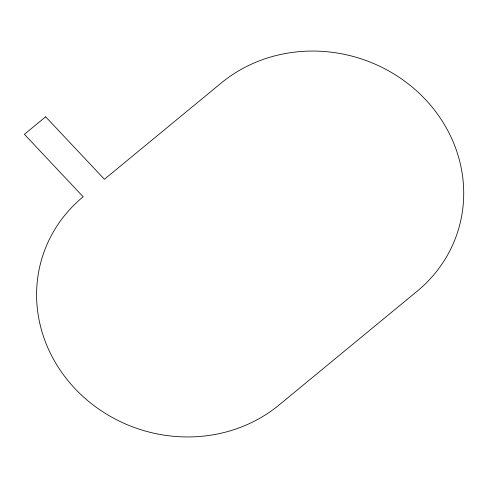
<?xml version="1.0" encoding="UTF-8"?>
<svg xmlns="http://www.w3.org/2000/svg" width="488" height="488" viewBox="0 0 488 488"><rect width="100%" height="100%" fill="white"/><g stroke="black" fill="none" stroke-linecap="round" stroke-linejoin="round"><path stroke-width="0.73" d="M45.652 116.797L24.4 134.304L83.155 196.78A145.534 134.938 18.5 0 0 74.829 388.454A145.534 134.938 18.5 0 0 279.014 405.034L417.149 291.22A145.534 134.938 18.5 0 0 425.475 99.546A145.534 134.938 18.5 0 0 221.29 82.966L104.408 179.273L45.652 116.797"/></g></svg>
